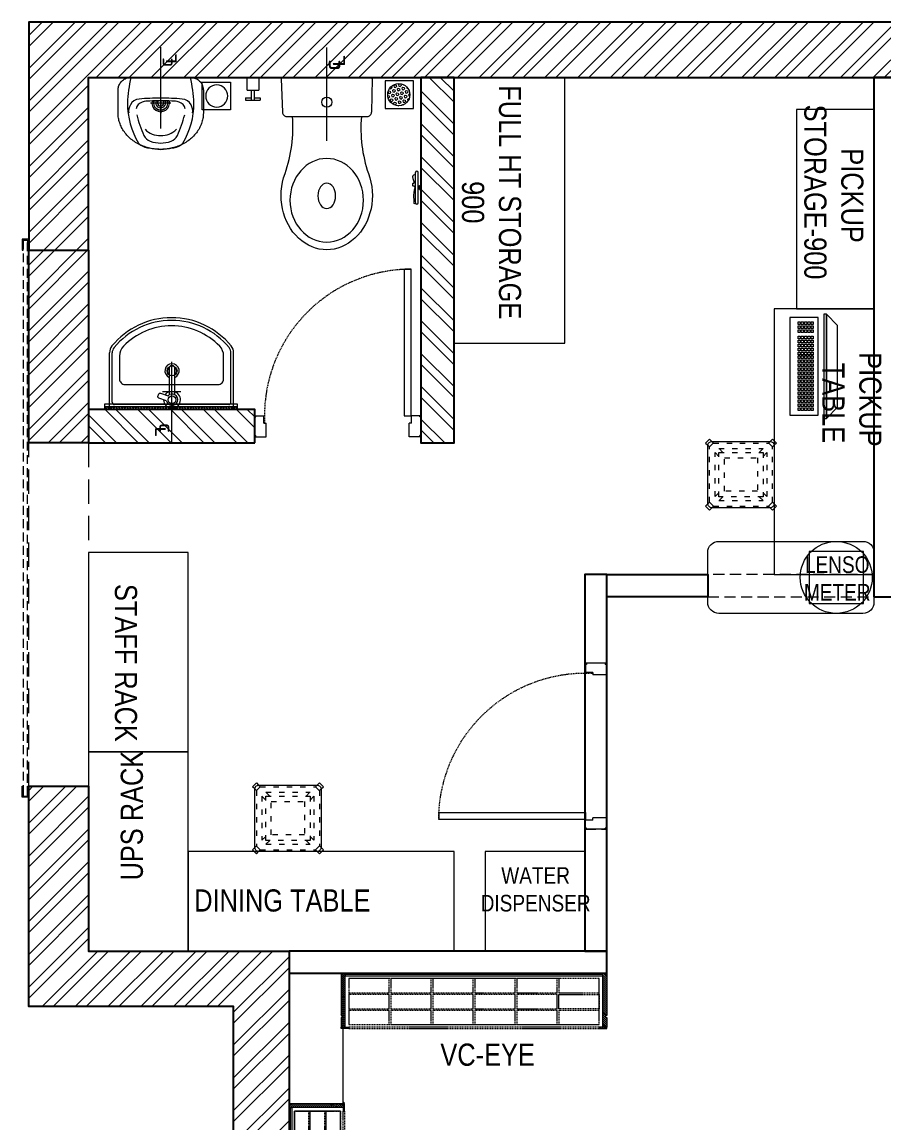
# Model space of a CAD drawing. Header units: millimetres. Extents: x 1319238 to 1329833, y 35232 to 45823.
# Drawn here: x 1319238 to 1323128, y 40852 to 45823 of the extents above; entities that cross this region are included whole.
import ezdxf

# ---------------------------------------------------------------- set-up
doc = ezdxf.new("R2010")
doc.units = ezdxf.units.MM
doc.header["$LTSCALE"] = 40
for name, pattern in [('a_p6_plan_L18$0$HIDDEN', [0.375, 0.25, -0.125]), ('ACAD_ISO03W100', [30, 12, -18]), ('CENTER', [2, 1.25, -0.25, 0.25, -0.25]), ('CONTINOUS', [0]), ('DOT2', [0.125, 0, -0.125]), ('HIDDEN', [9.525, 6.35, -3.175]), ('HIDDEN2', [0.1875, 0.125, -0.0625]), ('HIDDENX2', [0.75, 0.5, -0.25])]:
    doc.linetypes.add(name, pattern=pattern)
doc.layers.add('A-CARPET AREA', color=3, linetype='CONTINOUS', lineweight=0, true_color=0x0aff0a)
for name, color, linetype, lineweight in [('A-shutter', 8, 'Continuous', 18), ('beam', 90, 'Continuous', 9), ('centerline-toilets', 2, 'CENTER', 13), ('Door', 2, 'Continuous', 13), ('ele', 252, 'Continuous', 13), ('Fhitting', 152, 'Continuous', 30), ('LENS-CURTAIN', 5, 'a_p6_plan_L18$0$HIDDEN', 9), ('LENS-DOOR', 34, 'Continuous', 20), ('LENS-PARTITION', 21, 'Continuous', 25), ('LENS-TEXT', 31, 'Continuous', 5), ('LK-EQPMT', 3, 'Continuous', 18), ('LK-FF&E WALL', 1, 'Continuous', 9), ('LK-IT', 3, 'Continuous', 18), ('LN-ELEVATION-1', 81, 'Continuous', 13), ('LN-ELEVATION-2', 103, 'Continuous', 20), ('LN-ELEVATION-3', 125, 'a_p6_plan_L18$0$HIDDEN', 18), ('LN-ELEVATION-5', 167, 'Continuous', 5), ('LN-HATCH', 251, 'Continuous', 0), ('Mirror', 150, 'Continuous', 20), ('Panelling', 65, 'Continuous', 18), ('PARTITION', 22, 'Continuous', 30), ('PLANO-TXT', 252, 'Continuous', 5), ('rolling shutter', 1, 'Continuous', 5), ('Toilet', 5, 'Continuous', 9)]:
    doc.layers.add(name, color=color, linetype=linetype, lineweight=lineweight)
doc.layers.add('A-WALL', color=1, linetype='Continuous')
doc.styles.add('LK TXT', font='Gill Sans MT Condensed Regular.ttf')
doc.styles.get("Standard").update_dxf_attribs({"font": 'Gill Sans MT Condensed Regular.ttf', "height": 100})
pattern_1 = [(45, (7858558.917, 3503823.203), (-4.4901280605, 4.4901280605), [])]
pattern_2 = [(45, (7858054.0837, 3504049.203), (-4.4901280605, 4.4901280605), [])]

# ---------------------------------------------------------------- blocks, each defined once
blk = doc.blocks.new('*U49')
at = {"layer": 'LENS-DOOR'}
for p, q in [((547491.5, 1778573.8), (547491.5, 1779235.3)), ((547522.8, 1779235.3), (547491.5, 1779235.3)), ((547522.8, 1779235.3), (547522.8, 1778573.8)), ((547447.3, 1778568.6), (547452.5, 1778568.6)), ((547447.3, 1778484.1), (547447.3, 1778568.6)), ((547452.5, 1778573.8), (547488.9, 1778573.8)), ((547452.5, 1778568.6), (547452.5, 1778573.8)), ((547488.9, 1778539.9), (547488.9, 1778573.8)), ((547522.8, 1778573.8), (547491.5, 1778573.8)), ((548192.1, 1778573.8), (548155.6, 1778573.8)), ((548155.6, 1778539.9), (548155.6, 1778573.8)), ((548192.1, 1778568.6), (548192.1, 1778573.8)), ((548197.3, 1778568.6), (548192.1, 1778568.6)), ((548197.3, 1778484.1), (548197.3, 1778568.6)), ((547488.9, 1778539.9), (547499.3, 1778539.9)), ((547499.3, 1778478.9), (547499.3, 1778539.9)), ((548145.2, 1778478.9), (548145.2, 1778539.9)), ((548155.6, 1778539.9), (548145.2, 1778539.9)), ((547447.3, 1778484.1), (547452.5, 1778484.1)), ((547452.5, 1778478.9), (547452.5, 1778484.1)), ((547452.5, 1778478.9), (547499.3, 1778478.9)), ((548192.1, 1778478.9), (548145.2, 1778478.9)), ((548192.1, 1778478.9), (548192.1, 1778484.1)), ((548197.3, 1778484.1), (548192.1, 1778484.1))]:
    blk.add_line(p, q, dxfattribs=at)
at = {"layer": 'LENS-DOOR', "color": 7, "linetype": 'HIDDEN2', "extrusion": (0, 0, -1)}
blk.add_ellipse((547491.5, 1778573.8), major_axis=(661.5, 0), ratio=1, start_param=-1.570791, end_param=0.051209, dxfattribs=at)
blk = doc.blocks.new('WC-Pico')
at = {"layer": 'centerline-toilets', "linetype": 'HIDDEN', "ltscale": 10}
blk.add_line((0, -125.2), (0, 242.7), dxfattribs=at)
at = {"layer": 'Toilet'}
for p, q in [((-179.8, 119.8), (-174.6, -12.4)), ((174.8, 125), (-174.8, 125)), ((179.8, 119.8), (176.3, -12.4)), ((-157.8, -29.5), (159.5, -29.5))]:
    blk.add_line(p, q, dxfattribs=at)
blk.add_circle((0.2, 27.5), 20, dxfattribs=at)
for centre, radius, start, end in [((-174.8, 120), 5, 90, 182.0454), ((174.8, 120), 5, 357.9546, 90), ((-157.7, -12.7), 16.8, 179.1019, 269.6491), ((-678.1, -72.8), 544.8, 340.5196, 4.5617), ((678.5, -76.9), 543.8, 174.997, 199.0619), ((159.4, -12.7), 16.8, 270.3509, 0.8981)]:
    blk.add_arc(centre, radius, start, end, dxfattribs=at)
at = {"layer": 'Toilet', "extrusion": (0, 0, -1)}
blk.add_ellipse((0, -360), major_axis=(0, 165), ratio=0.878788, dxfattribs=at)
for centre, major_axis, ratio, start_param, end_param in [((0, -341.2), (0, 213.8), 0.842028, 7.436326, 11.41323), ((0, -342.6), (0, 50), 0.7, 1.570796326794896, 7.853981633974482)]:
    blk.add_ellipse(centre, major_axis=major_axis, ratio=ratio, start_param=start_param, end_param=end_param, dxfattribs=at)
at = {"layer": 'centerline-toilets', "linetype": 'DOT2', "insert": (31.4, 174.7), "char_height": 75, "width": 495.827, "attachment_point": 5, "rotation": 90}
blk.add_mtext('{\\fISOCPEUR|b0|i0|c0|p34;℄}', dxfattribs=at)
blk = doc.blocks.new('Spout')
at = {"layer": 'Toilet', "ltscale": 100}
for p, q in [((-288415.5, 321413.5), (-288415.5, 321459)), ((-288415.5, 321459), (-288365.5, 321459)), ((-288365.5, 321413.5), (-288365.5, 321459)), ((-288335.5, 321465), (-288325.5, 321465)), ((-288335.5, 321442.3), (-288335.5, 321465)), ((-288325.5, 321407.5), (-288325.5, 321465)), ((-288365.5, 321413.5), (-288415.5, 321413.5)), ((-288325.5, 321442.3), (-288365.5, 321442.3)), ((-288325.5, 321430.3), (-288365.5, 321430.3)), ((-288335.5, 321407.5), (-288335.5, 321430.3)), ((-288335.5, 321407.5), (-288325.5, 321407.5))]:
    blk.add_line(p, q, dxfattribs=at)
blk = doc.blocks.new('jALI')
at = {"layer": 'Toilet', "ltscale": 5}
h = blk.add_hatch(dxfattribs=at)
h.set_pattern_fill('HEX', color=256, scale=50, angle=135, double=1)
h.set_pattern_definition([(135, (-344825.863, 460708.187), (-7.65465545, -7.65465545), [6.25, -12.5]), (255, (-344825.863, 460708.187), (10.4564538, -2.80179835), [6.25, -12.5]), (195, (-344830.282, 460712.606), (2.80179835, -10.4564538), [6.25, -12.5])])
edge = h.paths.add_edge_path()
edge.add_arc((-393187.5, 163647.6), 50, -90, 270)
blk.add_lwpolyline([(-393249.5, 163581.9), (-393125.5, 163581.9), (-393125.5, 163709.4), (-393249.5, 163709.4)], close=True, dxfattribs=at)
blk.add_circle((-393187.5, 163647.6), 50, dxfattribs=at)
blk = doc.blocks.new('A$C42dc7abb')
at = {"layer": 'centerline-toilets', "linetype": 'HIDDEN', "ltscale": 10}
blk.add_line((-31.8, 69.7), (-31.8, 437.5), dxfattribs=at)
at = {"layer": 'Toilet', "ltscale": 100}
for p, q in [((-311.8, 275.7), (-311.8, 29.4)), ((-301.8, 285.7), (238.2, 285.7)), ((-299.8, 252.7), (-299.8, 29.4)), ((-289.8, 262.7), (226.2, 262.7)), ((236.2, 252.7), (236.2, 29.4)), ((248.2, 275.7), (248.2, 29.4)), ((-46.6, 219.2), (-46.4, 99.9)), ((-20.9, 99.9), (-21, 219.2))]:
    blk.add_line(p, q, dxfattribs=at)
blk.add_lwpolyline([(8.8, 204.5), (-72.9, 204.5)], dxfattribs=at)
blk.add_lwpolyline([(-8.7, 246.1), (25.9, 234.2, -0.414214), (29.6, 226.6), (25.7, 215.2, -0.414214), (18, 211.5), (-15.7, 223.1)], format="xyb", dxfattribs=at)
blk.add_lwpolyline([(-266.8, 43.7, 0.191896), (-249, -1, 0.420236), (185.4, -1, 0.191896), (203.2, 43.7), (203.2, 147.2, 0.414214), (178.2, 172.2), (-241.8, 172.2, 0.414214), (-266.8, 147.2)], format="xyb", close=True, dxfattribs=at)
for centre, radius in [((-33.8, 241.2), 17.5), ((-33.8, 111), 22.5)]:
    blk.add_circle(centre, radius, dxfattribs=at)
for centre, radius, start, end in [((-301.8, 275.7), 10, 90, 180), ((-289.8, 252.7), 10, 90, 180), ((226.2, 252.7), 10, 0, 90), ((238.2, 275.7), 10, 0, 90), ((-33.8, 110.7), 32.1, 113.0898, 66.246), ((-33.8, 111), 20.5, 128.0403, 237.2899), ((-33.8, 111), 20.5, 304.4733, 50.7332), ((-261.8, 29.4), 50, 180, 218.4461), ((-261.8, 29.4), 38, 180, 218.4461), ((-31.8, 218.5), 335.7, 219.313, 320.687), ((198.2, 29.4), 38, 321.5539, 0), ((198.2, 29.4), 50, 321.5539, 0), ((-31.8, 218.5), 347.7, 219.2826, 320.7174)]:
    blk.add_arc(centre, radius, start, end, dxfattribs=at)
for centre, major_axis, start_param, end_param in [((-33.8, 241.2), (0, 38.3), 4.720493, 9.081982), ((-33.8, 241.2), (-0.2, -25.6), 1.769108, 7.074098), ((-33.8, 241.2), (0, 38.3), 3.484555, 4.083576), ((-33.6, 99.9), (-9.04, 9.04), 0.785398, 3.926991)]:
    blk.add_ellipse(centre, major_axis=major_axis, ratio=1, start_param=start_param, end_param=end_param, dxfattribs=at)
at = {"layer": 'centerline-toilets', "linetype": 'DOT2', "insert": (1.5, 369.6), "char_height": 75, "width": 495.827, "attachment_point": 5, "rotation": 90}
blk.add_mtext('{\\fISOCPEUR|b0|i0|c0|p34;℄}', dxfattribs=at)
blk = doc.blocks.new('DLF-RSP-AR-CD-DWG-4DT-3113$0$X-TYPICAL TOILET UPPER FLOORS - 02$0$urinals')
at = {"layer": 'Toilet'}
for p, q in [((0, -15.6), (0, 8.3)), ((-46.1, -115), (46.1, -115)), ((0, -105.4), (0, -161.1))]:
    blk.add_line(p, q, dxfattribs=at)
blk.add_lwpolyline([(135, 0), (-135, 0, 0.036949), (-150, -116.2, 0.138094), (-99.8, -297.1, 0.221721), (-52, -317.9, 0.062656), (0, -325, 0.062656), (52, -317.9, 0.221721), (99.8, -297.1, 0.138094), (150, -116.2, 0.036949)], format="xyb", close=True, dxfattribs=at)
for centre, radius, start, end in [((-94.3, -144.9), 47.1, 93.3708, 154.4824), ((3.2, -1238.2), 1144.7, 90.1625, 95.0265), ((-3.2, -1238.2), 1144.7, 84.9735, 89.8375), ((94.3, -144.9), 47.1, 25.5176, 86.6292), ((-91, -152.7), 53.8, 148.4868, 188.6401), ((-71.4, -149.9), 40.2, 106.7016, 169.725), ((-50.5, -225.3), 118.5, 89.5454, 105.8857), ((-0.1, -996.2), 890.8, 89.9918, 93.182), ((0, -115), 40, 167.428, 12.572), ((0, -115), 33, 164.1814, 15.8186), ((0, -115), 32, 163.6049, 16.3951), ((0, -115), 22.6, 155.6653, 24.3347), ((0, -115), 14.7, 139.9109, 40.0891), ((0.1, -996.2), 890.8, 86.818, 90.0082), ((50.5, -225.3), 118.5, 74.1143, 90.4546), ((71.4, -149.9), 40.2, 10.275, 73.2984), ((91, -152.7), 53.8, 351.3599, 31.5132), ((413.9, -38.4), 538.2, 193.994, 204.5632), ((-413.9, -38.4), 538.2, 335.4368, 346.006), ((-1.6, -165.3), 97.6, 225, 270.9552), ((1.6, -165.3), 97.6, 269.0448, 315), ((-30.1, -241.3), 50, 204.5632, 250.4606), ((-1.5, -160.9), 135.4, 250.4606, 270.6492), ((1.5, -160.9), 135.4, 269.3508, 289.5394), ((30.1, -241.3), 50, 289.5394, 335.4368)]:
    blk.add_arc(centre, radius, start, end, dxfattribs=at)
blk.add_open_spline([(135, 0), (105.3, 0), (75.7, 0), (-13.3, 0), (-72.7, 0), (-132.7, 0), (-133.4, 0), (-134.3, 0), (-134.5, 0), (-134.7, 0), (-134.9, 0), (-135, 0), (-135, 0), (-135, 0), (-135, 0), (-135, 0), (-135, 0), (-135.1, 0), (-135.1, 0), (-135.2, 0), (-135.2, 0), (-135.3, 0), (-135.4, 0), (-135.7, 0), (-135.8, 0), (-136.4, 0), (-136.7, 0), (-137.7, -0.1), (-138.4, -0.1), (-140.5, -0.2), (-141.9, -0.4), (-146.2, -1), (-149, -1.7), (-154.8, -3.4), (-157.6, -4.5), (-163.1, -7.3), (-165.8, -8.9), (-171, -12.5), (-173.4, -14.6), (-177.9, -19.1), (-180, -21.5), (-183.6, -26.7), (-185.2, -29.4), (-188, -34.9), (-189.1, -37.8), (-190.8, -43.5), (-191.5, -46.3), (-192, -49.8), (-192.1, -50.5), (-192.3, -52.5), (-192.4, -53.8), (-192.5, -55.7), (-192.5, -56.2), (-192.5, -56.9), (-192.5, -57), (-192.5, -57.2), (-192.5, -57.3), (-192.5, -57.4), (-192.5, -57.4), (-192.5, -57.5), (-192.5, -57.5), (-192.5, -57.5), (-192.5, -57.6), (-192.5, -57.7), (-192.5, -57.8), (-192.5, -57.9), (-192.5, -58.1), (-192.5, -58.4), (-192.5, -58.6), (-192.5, -59.3), (-192.5, -59.7), (-192.5, -61), (-192.5, -61.9), (-192.5, -64.6), (-192.5, -66.4), (-192.5, -71.7), (-192.5, -75.2), (-192.5, -85.8), (-192.5, -92.9), (-192.5, -114.2), (-192.5, -128.4), (-192.5, -146.1), (-192.5, -144.6), (-192.5, -149.2), (-192.5, -150.3), (-192.5, -153.7), (-192.5, -156), (-192.5, -158.5), (-192.5, -158.8), (-192.5, -159.2), (-192.5, -159.4), (-192.5, -159.7), (-192.5, -159.8), (-192.5, -159.9), (-192.5, -160), (-192.5, -160), (-192.5, -160), (-192.5, -160.1), (-192.5, -160.1), (-192.5, -160.2), (-192.5, -160.3), (-192.5, -160.5), (-192.5, -160.6), (-192.5, -161), (-192.5, -161.2), (-192.5, -161.9), (-192.5, -162.4), (-192.4, -163.9), (-192.4, -164.9), (-192.3, -167.8), (-192.2, -169.8), (-191.7, -175.8), (-191.2, -179.9), (-189.3, -190.9), (-187.5, -198), (-182.8, -212.2), (-179.9, -219.2), (-172.8, -233.1), (-168.7, -239.9), (-159.3, -253), (-154, -259.4), (-142.4, -271.4), (-136, -277), (-122.6, -287.5), (-115.4, -292.3), (-100.5, -300.9), (-92.8, -304.8), (-76.9, -311.5), (-68.8, -314.3), (-52.5, -318.9), (-44.4, -320.7), (-28.1, -323.4), (-20, -324.2), (-9.4, -324.8), (-6.7, -324.9), (-2.5, -325), (-1, -325), (2, -325), (3.6, -325), (8.2, -324.9), (11.3, -324.7), (20.7, -324.1), (27, -323.5), (41.8, -321.2), (50.2, -319.5), (67, -314.9), (75.4, -312), (91.8, -305.3), (99.8, -301.4), (115.1, -292.5), (122.5, -287.5), (136.4, -276.8), (142.9, -270.9), (154.7, -258.5), (160.1, -252), (169.7, -238.4), (173.8, -231.3), (180.9, -217), (183.8, -209.7), (188.3, -195.1), (189.9, -187.8), (191.2, -179.3), (191.4, -178), (191.8, -174.1), (192.1, -171.5), (192.3, -167.9), (192.3, -166.9), (192.5, -164), (192.5, -162), (192.5, -160), (192.5, -159.9), (192.5, -159.8), (192.5, -159.7), (192.5, -159.5), (192.5, -159.4), (192.5, -159), (192.5, -158.8), (192.5, -158), (192.5, -157.5), (192.5, -155.9), (192.5, -154.9), (192.5, -151.8), (192.5, -149.7), (192.5, -143.5), (192.5, -144.3), (192.5, -131.9), (192.5, -123.6), (192.5, -98.8), (192.5, -82.2), (192.5, -64.8), (192.5, -64), (192.5, -61.5), (192.5, -59.9), (192.5, -58), (192.5, -57.8), (192.5, -57.5), (192.5, -57.5), (192.5, -57.4), (192.5, -57.4), (192.5, -57.4), (192.5, -57.3), (192.5, -57.2), (192.5, -57.2), (192.5, -57), (192.5, -56.8), (192.5, -56.4), (192.5, -56.1), (192.5, -55.3), (192.4, -54.7), (192.3, -53), (192.2, -51.9), (191.8, -48.4), (191.4, -46), (190, -40.4), (188.9, -37.2), (186.1, -30.8), (184.3, -27.7), (180.2, -21.8), (177.9, -19.1), (172.8, -14), (170, -11.7), (164, -7.7), (160.9, -6.1), (154.5, -3.3), (151.3, -2.3), (144.8, -0.7), (141.6, -0.3), (137.3, 0), (136.1, 0), (135, 0)], degree=3, knots=[0, 0, 0, 0, 0.329607, 0.329607, 0.988822, 0.988822, 0.996691, 0.996691, 0.998638, 0.998638, 0.99992, 0.99992, 1.000227, 1.000227, 1.000534, 1.000534, 1.001148, 1.001148, 1.002375, 1.002375, 1.00483, 1.00483, 1.009739, 1.009739, 1.019558, 1.019558, 1.039196, 1.039196, 1.078472, 1.078472, 1.157024, 1.157024, 1.314128, 1.314128, 1.471232, 1.471232, 1.628335, 1.628335, 1.785439, 1.785439, 1.942543, 1.942543, 2.099647, 2.099647, 2.256751, 2.256751, 2.413855, 2.413855, 2.450944, 2.450944, 2.525122, 2.525122, 2.556641, 2.556641, 2.563699, 2.563699, 2.567479, 2.567479, 2.57001, 2.57001, 2.570783, 2.570783, 2.572328, 2.572328, 2.573873, 2.573873, 2.576964, 2.576964, 2.583145, 2.583145, 2.595507, 2.595507, 2.620232, 2.620232, 2.669681, 2.669681, 2.76858, 2.76858, 2.966376, 2.966376, 3.36197, 3.36197, 3.45996, 3.45996, 3.491387, 3.491387, 3.554241, 3.554241, 3.562213, 3.562213, 3.566829, 3.566829, 3.570018, 3.570018, 3.570684, 3.570684, 3.571294, 3.571294, 3.571904, 3.571904, 3.573124, 3.573124, 3.575564, 3.575564, 3.580444, 3.580444, 3.590203, 3.590203, 3.609723, 3.609723, 3.648762, 3.648762, 3.72684, 3.72684, 3.861362, 3.861362, 3.995884, 3.995884, 4.130406, 4.130406, 4.264928, 4.264928, 4.39945, 4.39945, 4.533972, 4.533972, 4.668494, 4.668494, 4.803016, 4.803016, 4.937539, 4.937539, 5.072061, 5.072061, 5.118026, 5.118026, 5.144558, 5.144558, 5.17109, 5.17109, 5.224154, 5.224154, 5.330281, 5.330281, 5.468863, 5.468863, 5.607445, 5.607445, 5.746027, 5.746027, 5.884609, 5.884609, 6.023191, 6.023191, 6.161773, 6.161773, 6.300355, 6.300355, 6.438937, 6.438937, 6.577519, 6.577519, 6.602876, 6.602876, 6.653589, 6.653589, 6.673028, 6.673028, 6.711906, 6.711906, 6.713712, 6.713712, 6.715518, 6.715518, 6.719129, 6.719129, 6.726351, 6.726351, 6.740796, 6.740796, 6.769686, 6.769686, 6.827466, 6.827466, 6.943027, 6.943027, 7.174147, 7.174147, 7.636387, 7.636387, 7.659394, 7.659394, 7.705407, 7.705407, 7.71212, 7.71212, 7.713128, 7.713128, 7.714137, 7.714137, 7.716153, 7.716153, 7.720185, 7.720185, 7.728249, 7.728249, 7.744378, 7.744378, 7.776636, 7.776636, 7.841152, 7.841152, 7.970184, 7.970184, 8.14844, 8.14844, 8.326696, 8.326696, 8.504953, 8.504953, 8.683209, 8.683209, 8.861465, 8.861465, 9.039722, 9.039722, 9.217978, 9.217978, 9.283185, 9.283185, 9.283185, 9.283185], dxfattribs=at)
blk = doc.blocks.new('A$C2367ec3a')
at = {"layer": 'centerline-toilets', "linetype": 'HIDDEN', "ltscale": 10}
blk.add_line((219.1, 337.5), (587, 337.5), dxfattribs=at)
at = {"layer": 'Fhitting', "lineweight": 0, "ltscale": 0.5, "rotation": 270}
blk.add_blockref('DLF-RSP-AR-CD-DWG-4DT-3113$0$X-TYPICAL TOILET UPPER FLOORS - 02$0$urinals', (450, 337.5), dxfattribs=at)
at = {"layer": 'Fhitting', "lineweight": 0, "ltscale": 0.5, "xscale": -1, "rotation": 180}
blk.add_blockref('jALI', (393553.5, 163731.9), dxfattribs=at)
at = {"layer": 'centerline-toilets', "linetype": 'DOT2', "insert": (519, 306.1), "char_height": 75, "width": 495.827, "attachment_point": 5}
blk.add_mtext('{\\fISOCPEUR|b0|i0|c0|p34;℄}', dxfattribs=at)
blk = doc.blocks.new('towel ring')
at = {"layer": 'Toilet'}
for p, q in [((-173588.7, -1172534.8, 184141.9), (-173726.7, -1172534.8, 184141.9)), ((-173666.7, -1172528.8, 184141.9), (-173666.7, -1172522.8, 184141.9)), ((-173648.7, -1172522.8, 184141.9), (-173666.7, -1172522.8, 184141.9)), ((-173648.7, -1172528.8, 184141.9), (-173666.7, -1172528.8, 184141.9)), ((-173663.7, -1172528.8, 184141.9), (-173663.7, -1172534.8, 184141.9)), ((-173651.7, -1172528.8, 184141.9), (-173651.7, -1172534.8, 184141.9)), ((-173648.7, -1172528.8, 184141.9), (-173648.7, -1172522.8, 184141.9)), ((-173588.7, -1172546.8, 184141.9), (-173726.7, -1172546.8, 184141.9))]:
    blk.add_line(p, q, dxfattribs=at)
for centre, start, end in [((-173726.7, -1172540.8, 184141.9), 90, 270), ((-173588.7, -1172540.8, 184141.9), 270, 90)]:
    blk.add_arc(centre, 6, start, end, dxfattribs=at)
blk.add_open_spline([(-173714.6, -1172546.8, 184141.9), (-173715.1, -1172550.5, 184141.9), (-173716.6, -1172563.3, 184141.9), (-173696.3, -1172558.6, 184141.9), (-173675.8, -1172552, 184141.9), (-173677.6, -1172562, 184141.9), (-173664.3, -1172561.7, 184141.9), (-173668.4, -1172544.9, 184141.9), (-173623.5, -1172562.7, 184141.9), (-173609, -1172552.1, 184141.9), (-173585.4, -1172556.7, 184141.9), (-173586.8, -1172550.4, 184141.9), (-173587.6, -1172546.8, 184141.9)], degree=3, knots=[0, 0, 0, 0, 9.744972, 33.823887, 47.583551, 49.497915, 60.560502, 63.822284, 93.508019, 135.756925, 141.904352, 150.301906, 150.301906, 150.301906, 150.301906], dxfattribs=at)
blk = doc.blocks.new('*U51')
at = {"layer": 'A-shutter', "color": 5, "ltscale": 10}
for points in [[(41034205.1, -1561539.2), (41034205.1, -1561544.2), (41034160.1, -1561544.2), (41034160.1, -1561564.2), (41034205.1, -1561564.2), (41034205.1, -1561569.2), (41034155.1, -1561569.2), (41034155.1, -1561539.2)], [(41036625.1, -1561539.2), (41036625.1, -1561544.2), (41036670.1, -1561544.2), (41036670.1, -1561564.2), (41036625.1, -1561564.2), (41036625.1, -1561569.2), (41036675.1, -1561569.2), (41036675.1, -1561539.2)]]:
    blk.add_lwpolyline(points, close=True, dxfattribs=at)
at = {"layer": 'A-shutter', "color": 5, "linetype": 'HIDDENX2', "ltscale": 2, "true_color": 0x0505ff}
blk.add_lwpolyline([(41034160.1, -1561544.2), (41034160.1, -1561564.2), (41036670.1, -1561564.2), (41036670.1, -1561544.2)], close=True, dxfattribs=at)
blk = doc.blocks.new('A$Cdd6ceb42')
at = {"layer": 'LN-HATCH'}
h = blk.add_hatch(dxfattribs=at)
h.set_pattern_fill('ANSI32', color=256, scale=11, angle=180)
h.set_pattern_definition([(225, (-1439691.43, -47000.38), (74.087113, -74.087113), []), (225, (-1439740.82, -47000.38), (74.087113, -74.087113), [])])
h.paths.add_polyline_path([(0, -8920), (0, 0), (-3450, 0), (-3450, -250), (-240, -250), (-240, -8920)])
h.paths.add_polyline_path([(-3730, 0), (-4900, 0), (-4900, 645), (-10565, 645), (-10565, -385), (-10295, -385), (-10295, 395), (-5150, 395), (-5150, -250), (-3730, -250)])
h.paths.add_polyline_path([(-10295, -1255), (-10565, -1255), (-10565, -385), (-10295, -385)])
h.paths.add_polyline_path([(-10295, -2805), (-10295, -3550), (-9390, -3550), (-9390, -7060), (-9030, -7060), (-9030, -8980), (-9169.1, -8980), (-9169.1, -7310), (-9640, -7310), (-9640, -3800), (-10565, -3800), (-10565, -2805)])
h.paths.add_polyline_path([(-9039.1, -9389), (-9169.1, -9389), (-9169.1, -9234), (-9039.1, -9234)])
h.paths.add_polyline_path([(-250, -9160), (0, -9160), (0, -9450), (-250, -9450)])
h = blk.add_hatch(dxfattribs=at)
h.set_pattern_fill('ANSI32', color=256, scale=11, angle=90)
h.set_pattern_definition([(135, (-55585.77, 1429791.43), (-74.087113, -74.087113), []), (135, (-55585.77, 1429840.82), (-74.087113, -74.087113), [])])
h.paths.add_polyline_path([(-9545, -1255), (-9545, -1105), (-10295, -1105), (-10295, -1255)])
h.paths.add_polyline_path([(-8795, 395), (-8795, -1255), (-8645, -1255), (-8645, 395)])
at = {"layer": 'PARTITION', "lineweight": 9}
h = blk.add_hatch(dxfattribs=at)
h.set_pattern_fill('ANSI38', color=256, scale=70, angle=810, style=0, double=1)
h.set_pattern_definition([(135, (-9174.749, -1093.675), (-6.187184, -6.187184), []), (225, (-9174.749, -1093.675), (-6.187184, -18.56155), [21.875, -13.125])])
h.paths.add_polyline_path([(-10222.1, -1105), (-9621.9, -1105), (-9621.9, -1093), (-10222.1, -1093)])
at = {"layer": 'A-WALL'}
for points in [[(-3730, 0), (-4900, 0), (-4900, 645), (-10565, 645), (-10565, -385), (-10295, -385), (-10295, 395), (-5150, 395), (-5150, -250), (-3730, -250)], [(-8795, 395), (-8795, -1255), (-8645, -1255), (-8645, 395)], [(-10295, -1255), (-10565, -1255), (-10565, -385), (-10295, -385)], [(-9545, -1255), (-9545, -1105), (-10295, -1105), (-10295, -1255)], [(-10295, -2805), (-10295, -3550), (-9390, -3550), (-9390, -7060), (-9030, -7060), (-9030, -8980), (-9169.1, -8980), (-9169.1, -7310), (-9640, -7310), (-9640, -3800), (-10565, -3800), (-10565, -2805)]]:
    blk.add_lwpolyline(points, close=True, dxfattribs=at)
at = {"layer": 'beam', "linetype": 'a_p6_plan_L18$0$HIDDEN', "lineweight": 5, "ltscale": 11}
blk.add_lwpolyline([(-10295, -2805), (-10565, -2805), (-10565, -1255), (-10295, -1255)], close=True, dxfattribs=at)
at = {"layer": 'Mirror', "ltscale": 0.5}
blk.add_lwpolyline([(-9621.9, -1093), (-9621.9, -1081), (-10222.1, -1081), (-10222.1, -1093)], close=True, dxfattribs=at)
at = {"layer": 'Panelling', "lineweight": 9}
blk.add_lwpolyline([(-9621.9, -1105), (-9621.9, -1093), (-10222.1, -1093), (-10222.1, -1105)], close=True, dxfattribs=at)
at = {"layer": 'Door', "xscale": -1}
blk.add_blockref('*U49', (538652.3, -1779706.4), dxfattribs=at)
at = {"layer": 'ele', "color": 0, "lineweight": -2, "rotation": 90.00000000000003}
blk.add_blockref('A$C2367ec3a', (-9631.7, -55), dxfattribs=at)
at = {"layer": 'Fhitting', "lineweight": 0, "ltscale": 0.5, "xscale": 1.144356527365744, "yscale": 1.144356527365744, "zscale": 1.144356527365744}
blk.add_blockref('WC-Pico', (-9219.8, 252), dxfattribs=at)
at = {"layer": 'Fhitting', "lineweight": 0, "ltscale": 0.5, "xscale": 1.144356527365744, "yscale": 1.144356527365744, "zscale": 1.144356527365744, "rotation": 270}
blk.add_blockref('Spout', (-377390.7, -329655.2), dxfattribs=at)
at = {"layer": 'Fhitting', "lineweight": 0, "ltscale": 0.5}
for name, p, rotation in [('jALI', (154753.1, 393504.2), 90.00000000000003), ('A$C42dc7abb', (-9951.8, -819.3), 180)]:
    blk.add_blockref(name, p, dxfattribs=dict(at, rotation=rotation))
at = {"layer": 'Fhitting', "rotation": 270}
blk.add_blockref('towel ring', (1163727.8, -173760.6, -184141.9), dxfattribs=at)
at = {"layer": 'rolling shutter', "color": 2, "rotation": 89.99999999999999}
blk.add_blockref('*U51', (-1572134.2, -41037010.1), dxfattribs=at)
blk = doc.blocks.new('CLENS 600 TYPE 6')
at = {"layer": 'LN-ELEVATION-1', "ltscale": 0.5}
blk.add_lwpolyline([(130, -225), (-130, -225, -0.414214), (-150, -205), (-150, 55, -0.414214), (-130, 75), (130, 75, -0.414214), (150, 55), (150, -205, -0.414214)], format="xyb", close=True, dxfattribs=at)
at = {"layer": 'LN-ELEVATION-3', "linetype": 'ACAD_ISO03W100', "ltscale": 0.05}
for p, q in [((-82.3, 25), (-124.7, 67.4)), ((124.7, 67.4), (-124.7, 67.4)), ((82.3, 25), (124.7, 67.4)), ((-100, 7.3), (-142.4, 49.7)), ((-142.4, -199.7), (-142.4, 49.7)), ((-117.4, -174.7), (-117.4, 24.7)), ((99.7, 42.4), (-99.7, 42.4)), ((100, 7.3), (142.4, 49.7)), ((117.4, -174.7), (117.4, 24.7)), ((142.4, -199.7), (142.4, 49.7)), ((-100, -157.3), (-142.4, -199.7)), ((-82.3, -175), (-124.7, -217.4)), ((99.7, -192.4), (-99.7, -192.4)), ((82.3, -175), (124.7, -217.4)), ((100, -157.3), (142.4, -199.7)), ((124.7, -217.4), (-124.7, -217.4))]:
    blk.add_line(p, q, dxfattribs=at)
for points in [[(-132.2, 74.9), (-124.7, 67.4), (-142.4, 49.7), (-149.9, 57.2)], [(132.2, 74.9), (124.7, 67.4), (142.4, 49.7), (149.9, 57.2)], [(-132.2, -224.9), (-124.7, -217.4), (-142.4, -199.7), (-149.9, -207.2)], [(132.2, -224.9), (124.7, -217.4), (142.4, -199.7), (149.9, -207.2)]]:
    blk.add_lwpolyline(points, dxfattribs=at)
for points in [[(100, -175), (-100, -175), (-100, 25), (100, 25)], [(75, -150), (-75, -150), (-75, 0), (75, 0)]]:
    blk.add_lwpolyline(points, close=True, dxfattribs=at)
at = {"layer": 'LN-ELEVATION-5', "ltscale": 0.5}
for points in [[(-149.9, 57.2), (-160.1, 67.4), (-142.4, 85.1), (-132.2, 74.9)], [(149.9, 57.2), (160.1, 67.4), (142.4, 85.1), (132.2, 74.9)], [(-149.9, -207.2), (-160.1, -217.4), (-142.4, -235.1), (-132.2, -224.9)], [(149.9, -207.2), (160.1, -217.4), (142.4, -235.1), (132.2, -224.9)]]:
    blk.add_lwpolyline(points, dxfattribs=at)
blk = doc.blocks.new('*U42')
at = {"layer": 'LK-EQPMT', "ltscale": 12}
blk.add_lwpolyline([(6, 4.9), (-6, 4.9), (-6, -4.9), (6, -4.9)], close=True, dxfattribs=at)
blk = doc.blocks.new('*U43')
at = {"color": 0, "linetype": 'ByBlock', "lineweight": -2, "transparency": 16777216}
for p in [(0, 0), (18, 0), (35.9, 0), (53.9, 0), (71.8, 0), (89.8, 0), (107.8, 0), (125.7, 0), (143.7, 0), (161.6, 0), (179.6, 0), (197.6, 0), (215.5, 0), (233.5, 0), (251.4, 0), (269.4, 0), (287.4, 0), (305.3, 0), (323.3, 0), (0, -14.7), (0, -29.5), (0, -44.2), (18, -14.7), (18, -29.5), (18, -44.2), (35.9, -14.7), (35.9, -29.5), (35.9, -44.2), (53.9, -14.7), (53.9, -29.5), (53.9, -44.2), (71.8, -14.7), (71.8, -29.5), (71.8, -44.2), (89.8, -14.7), (89.8, -29.5), (89.8, -44.2), (107.8, -14.7), (107.8, -29.5), (107.8, -44.2), (125.7, -14.7), (125.7, -29.5), (125.7, -44.2), (143.7, -14.7), (143.7, -29.5), (143.7, -44.2), (161.6, -14.7), (161.6, -29.5), (161.6, -44.2), (179.6, -14.7), (179.6, -29.5), (179.6, -44.2), (197.6, -14.7), (197.6, -29.5), (197.6, -44.2), (215.5, -14.7), (215.5, -29.5), (215.5, -44.2), (233.5, -14.7), (233.5, -29.5), (233.5, -44.2), (251.4, -14.7), (251.4, -29.5), (251.4, -44.2), (269.4, -14.7), (269.4, -29.5), (269.4, -44.2), (287.4, -14.7), (287.4, -29.5), (287.4, -44.2), (305.3, -14.7), (305.3, -29.5), (305.3, -44.2), (323.3, -14.7), (323.3, -29.5), (323.3, -44.2), (0, -59), (18, -59), (35.9, -59), (53.9, -59), (71.8, -59), (89.8, -59), (107.8, -59), (125.7, -59), (143.7, -59), (161.6, -59), (179.6, -59), (197.6, -59), (215.5, -59), (233.5, -59), (251.4, -59), (269.4, -59), (287.4, -59), (305.3, -59), (323.3, -59)]:
    blk.add_blockref('*U42', p, dxfattribs=at)
blk = doc.blocks.new('*U40')
at = {"layer": 'LK-EQPMT', "ltscale": 12}
blk.add_lwpolyline([(6, 4.9), (-6, 4.9), (-6, -4.9), (6, -4.9)], close=True, dxfattribs=at)
blk = doc.blocks.new('*U41')
at = {"color": 0, "linetype": 'ByBlock', "lineweight": -2, "transparency": 16777216}
for p in [(0, 0), (18, 0), (35.9, 0), (0, -14.7), (0, -29.5), (0, -44.2), (18, -14.7), (18, -29.5), (18, -44.2), (35.9, -14.7), (35.9, -29.5), (35.9, -44.2), (0, -59), (18, -59), (35.9, -59)]:
    blk.add_blockref('*U40', p, dxfattribs=at)
blk = doc.blocks.new('KEYBOARD')
at = {"ltscale": 12}
blk.add_lwpolyline([(8, 0), (8, 129.1), (448, 129.1), (448, 0)], close=True, dxfattribs=at)
for name, p in [('*U43', (35.2, 101.6)), ('*U41', (386.6, 101.6))]:
    blk.add_blockref(name, p)
blk = doc.blocks.new('A$C1b67bf34')
at = {"layer": 'LN-ELEVATION-2', "ltscale": 0.5}
for points in [[(470, 50), (0, 50), (0, 62), (470, 62)], [(420, 0), (50, 0), (0, 50), (470, 50)]]:
    blk.add_lwpolyline(points, close=True, dxfattribs=at)
blk = doc.blocks.new('VC 1010')
at = {"layer": 'LN-HATCH', "ltscale": 0.5}
h = blk.add_hatch(dxfattribs=at)
h.set_pattern_fill('ANSI31', color=256, scale=2)
h.set_pattern_definition([(45, (3761554.586, 1795022.936), (-4.490128061, 4.490128061), [])])
h.paths.add_polyline_path([(-505.2, 24), (-505.2, -166), (-499.2, -166), (-499.2, -176), (-505.2, -176), (-505.2, -220), (-487.2, -220), (-487.2, 24)])
h = blk.add_hatch(dxfattribs=at)
h.set_pattern_fill('ANSI31', color=256, scale=2)
h.set_pattern_definition(pattern_1)
h.paths.add_polyline_path([(504.8, 24), (504.8, -166), (498.8, -166), (498.8, -176), (504.8, -176), (504.8, -220), (486.8, -220), (486.8, 24)])
h = blk.add_hatch(dxfattribs=at)
h.set_pattern_fill('ANSI31', color=256, scale=2)
h.set_pattern_definition([(45, (7858741.917, 3503823.203), (-4.4901280605, 4.4901280605), [])])
h.paths.add_polyline_path([(-470.2, -220), (-470.2, -226), (-505.2, -226), (-505.2, -220)])
h = blk.add_hatch(dxfattribs=at)
h.set_pattern_fill('ANSI31', color=256, scale=2)
h.set_pattern_definition(pattern_1)
h.paths.add_polyline_path([(476.8, -220), (476.8, -226), (511.8, -226), (511.8, -220)])
at = {"layer": 'LN-ELEVATION-1', "ltscale": 0.5}
for points in [[(-505.2, 24), (-505.2, -166), (-499.2, -166), (-499.2, -176), (-505.2, -176), (-505.2, -220), (-487.2, -220), (-487.2, 24)], [(486.8, 12), (-487.2, 12), (-487.2, 18), (486.8, 18)], [(504.8, 24), (504.8, -166), (498.8, -166), (498.8, -176), (504.8, -176), (504.8, -220), (486.8, -220), (486.8, 24)], [(-470.2, -220), (-470.2, -226), (-505.2, -226), (-505.2, -220)], [(469.8, -220), (469.8, -226), (504.8, -226), (504.8, -220)]]:
    blk.add_lwpolyline(points, close=True, dxfattribs=at)
at = {"layer": 'LN-ELEVATION-2', "ltscale": 0.5}
blk.add_lwpolyline([(470.2, 0), (-470.2, 0), (-470.2, -208), (470.2, -208)], close=True, dxfattribs=at)
at = {"layer": 'LN-ELEVATION-3', "ltscale": 0.5}
for p, q in [((-487.2, 24), (486.8, 24)), ((-470.2, -220), (469.8, -220)), ((469.8, -226), (-470.2, -226))]:
    blk.add_line(p, q, dxfattribs=at)
for points in [[(-470.2, 0), (-288.5, 0), (-288.5, -64), (-470.2, -64)], [(-280.5, 0), (-98.8, 0), (-98.8, -64), (-280.5, -64)], [(-90.8, 0), (90.8, 0), (90.8, -64), (-90.8, -64)], [(98.8, 0), (280.5, 0), (280.5, -64), (98.8, -64)], [(288.5, 0), (470.2, 0), (470.2, -64), (288.5, -64)], [(-470.2, -136), (-288.5, -136), (-288.5, -72), (-470.2, -72)], [(-280.5, -72), (-98.8, -72), (-98.8, -136), (-280.5, -136)], [(-90.8, -72), (90.8, -72), (90.8, -136), (-90.8, -136)], [(98.8, -72), (280.5, -72), (280.5, -136), (98.8, -136)], [(288.5, -72), (470.2, -72), (470.2, -136), (288.5, -136)], [(-470.2, -144), (-288.5, -144), (-288.5, -208), (-470.2, -208)], [(-280.5, -144), (-98.8, -144), (-98.8, -208), (-280.5, -208)], [(-90.8, -144), (90.8, -144), (90.8, -208), (-90.8, -208)], [(98.8, -144), (280.5, -144), (280.5, -208), (98.8, -208)], [(288.5, -144), (470.2, -144), (470.2, -208), (288.5, -208)]]:
    blk.add_lwpolyline(points, close=True, dxfattribs=at)
blk = doc.blocks.new('VC 1200')
at = {"layer": 'LN-HATCH', "ltscale": 0.5}
h = blk.add_hatch(dxfattribs=at)
h.set_pattern_fill('ANSI31', color=256, scale=2)
h.set_pattern_definition([(45, (3760859.753, 1795248.936), (-4.490128061, 4.490128061), [])])
h.paths.add_polyline_path([(-1200, 250), (-1200, 60), (-1194, 60), (-1194, 50), (-1200, 50), (-1200, 6), (-1182, 6), (-1182, 250)])
h = blk.add_hatch(dxfattribs=at)
h.set_pattern_fill('ANSI31', color=256, scale=2)
h.set_pattern_definition(pattern_2)
h.paths.add_polyline_path([(0, 250), (0, 60), (-6, 60), (-6, 50), (0, 50), (0, 6), (-18, 6), (-18, 250)])
h = blk.add_hatch(dxfattribs=at)
h.set_pattern_fill('ANSI31', color=256, scale=2)
h.set_pattern_definition([(45, (7858047.0837, 3504049.203), (-4.4901280605, 4.4901280605), [])])
h.paths.add_polyline_path([(-1165, 6), (-1165, 0), (-1200, 0), (-1200, 6)])
h = blk.add_hatch(dxfattribs=at)
h.set_pattern_fill('ANSI31', color=256, scale=2)
h.set_pattern_definition(pattern_2)
h.paths.add_polyline_path([(-28, 6), (-28, 0), (0, 0), (0, 6)])
at = {"layer": 'LN-ELEVATION-1', "ltscale": 0.5}
for points in [[(-1200, 250), (-1200, 60), (-1194, 60), (-1194, 50), (-1200, 50), (-1200, 6), (-1182, 6), (-1182, 250)], [(0, 250), (0, 60), (-6, 60), (-6, 50), (0, 50), (0, 6), (-18, 6), (-18, 250)], [(-18, 238), (-1182, 238), (-1182, 244), (-18, 244)], [(-1165, 6), (-1165, 0), (-1200, 0), (-1200, 6)], [(-35, 6), (-35, 0), (0, 0), (0, 6)]]:
    blk.add_lwpolyline(points, close=True, dxfattribs=at)
at = {"layer": 'LN-ELEVATION-3', "ltscale": 0.5}
for p, q in [((-1182, 250), (-18, 250)), ((-1165, 6), (-35, 6)), ((-35, 0), (-1165, 0))]:
    blk.add_line(p, q, dxfattribs=at)
for points in [[(-1165, 226), (-35, 226), (-35, 18), (-1165, 18)], [(-1165, 226), (-983.3, 226), (-983.3, 162), (-1165, 162)], [(-975.3, 226), (-793.7, 226), (-793.7, 162), (-975.3, 162)], [(-785.7, 226), (-604, 226), (-604, 162), (-785.7, 162)], [(-596, 226), (-414.3, 226), (-414.3, 162), (-596, 162)], [(-406.3, 226), (-224.7, 226), (-224.7, 162), (-406.3, 162)], [(-216.7, 226), (-35, 226), (-35, 162), (-216.7, 162)], [(-1165, 90), (-983.3, 90), (-983.3, 154), (-1165, 154)], [(-975.3, 154), (-793.7, 154), (-793.7, 90), (-975.3, 90)], [(-785.7, 154), (-604, 154), (-604, 90), (-785.7, 90)], [(-596, 154), (-414.3, 154), (-414.3, 90), (-596, 90)], [(-406.3, 154), (-224.7, 154), (-224.7, 90), (-406.3, 90)], [(-216.7, 154), (-35, 154), (-35, 90), (-216.7, 90)], [(-1165, 82), (-983.3, 82), (-983.3, 18), (-1165, 18)], [(-975.3, 82), (-793.7, 82), (-793.7, 18), (-975.3, 18)], [(-785.7, 82), (-604, 82), (-604, 18), (-785.7, 18)], [(-596, 82), (-414.3, 82), (-414.3, 18), (-596, 18)], [(-406.3, 82), (-224.7, 82), (-224.7, 18), (-406.3, 18)], [(-216.7, 82), (-35, 82), (-35, 18), (-216.7, 18)]]:
    blk.add_lwpolyline(points, close=True, dxfattribs=at)

msp = doc.modelspace()

# ---------------------------------------------------------------- linework, layer by layer
at = {"layer": 'A-CARPET AREA'}
msp.add_lwpolyline([(1320687.1, 41527.8), (1320443.1, 41527.8), (1320443.1, 40940.3), (1320687.1, 40940.3)], close=True, dxfattribs=at)
at = {"layer": 'LENS-CURTAIN', "ltscale": 5}
for points in [[(1322333.1, 43227.8), (1323083.1, 43227.8), (1323083.1, 43327.8), (1322333.1, 43327.8)], [(1323083.1, 43327.8), (1322333.1, 43327.8), (1322333.1, 43227.8), (1323083.1, 43227.8)], [(1321778.1, 42927.8), (1321778.1, 42177.8), (1321878.1, 42177.8), (1321878.1, 42927.8)]]:
    msp.add_lwpolyline(points, close=True, dxfattribs=at)
at = {"layer": 'LENS-PARTITION'}
for points in [[(1323083.1, 43227.8), (1323183.1, 43227.8), (1323183.1, 45572.8), (1323083.1, 45572.8)], [(1321878.1, 41627.8), (1321878.1, 43327.8), (1321778.1, 43327.8), (1321778.1, 41627.8)], [(1322333.1, 43227.8), (1321878.1, 43227.8), (1321878.1, 43327.8), (1322333.1, 43327.8)], [(1321878.1, 41627.8), (1320443.1, 41627.8), (1320443.1, 41527.8), (1321878.1, 41527.8)]]:
    msp.add_lwpolyline(points, close=True, dxfattribs=at)
at = {"layer": 'LK-EQPMT'}
msp.add_lwpolyline([(1323036, 43197.8), (1323036, 43432.8), (1322790, 43432.8), (1322790, 43197.8)], close=True, dxfattribs=at)
at = {"layer": 'LK-FF&E WALL'}
for points in [[(1321188.1, 44372.8), (1321688.1, 44372.8), (1321688.1, 45572.8), (1321188.1, 45572.8)], [(1322733.1, 44527.8), (1323083.1, 44527.8), (1323083.1, 45427.8), (1322733.1, 45427.8)], [(1323083.1, 43327.8), (1323083.1, 44527.8), (1322633.1, 44527.8), (1322633.1, 43327.8)], [(1319538.1, 42527.8), (1319988.1, 42527.8), (1319988.1, 43427.8), (1319538.1, 43427.8)], [(1322333.1, 43227.8), (1322333.1, 43327.8), (1322333.1, 43327.8), (1322333.1, 43227.8)], [(1319538.1, 42527.8), (1319538.1, 41627.8), (1319988.1, 41627.8), (1319988.1, 42527.8)], [(1319988.1, 41627.8), (1321188.1, 41627.8), (1321188.1, 42077.8), (1319988.1, 42077.8)], [(1321328.1, 41627.8), (1321778.1, 41627.8), (1321778.1, 42077.8), (1321328.1, 42077.8)]]:
    msp.add_lwpolyline(points, close=True, dxfattribs=at)
msp.add_lwpolyline([(1322333.1, 43202.8), (1322333.1, 43427.8, -0.414214), (1322383.1, 43477.8), (1323033.1, 43477.8, -0.414214), (1323083.1, 43427.8), (1323083.1, 43202.8, -0.414214), (1323033.1, 43152.8), (1322383.1, 43152.8, -0.414214)], format="xyb", close=True, dxfattribs=at)
msp.add_circle((1322913, 43315.3), 162.5, dxfattribs=at)

# ---------------------------------------------------------------- block references
at = {"layer": 'A-CARPET AREA'}
msp.add_blockref('A$Cdd6ceb42', (1329833.1, 45177.8), dxfattribs=at)
at = {"layer": 'LENS-DOOR', "rotation": 90.00000000000003}
msp.add_blockref('*U49', (3100354.4, -505269.5), dxfattribs=at)
at = {"layer": 'LK-FF&E WALL'}
for name, p, rotation in [('CLENS 600 TYPE 6', (1322558.1, 43779.5), 269.9999999999999), ('CLENS 600 TYPE 6', (1320438.1, 42152.8), 179.9999999999999), ('VC 1010', (1320467.1, 40435.5), 90.00000000000003)]:
    msp.add_blockref(name, p, dxfattribs=dict(at, rotation=rotation))
at = {"layer": 'LK-FF&E WALL', "xscale": -1}
msp.add_blockref('VC 1200', (1320678.1, 41277.8), dxfattribs=at)
at = {"layer": 'LK-IT', "xscale": -1, "rotation": 90}
msp.add_blockref('A$C1b67bf34', (1322919, 44503.2), dxfattribs=at)
at = {"layer": 'LK-IT', "ltscale": 0.5, "xscale": -1, "rotation": 270}
msp.add_blockref('KEYBOARD', (1322702.7, 44040.2), dxfattribs=at)

# ---------------------------------------------------------------- texts
at = {"layer": 'LENS-TEXT', "color": 0, "linetype": 'Continuous', "ltscale": 3, "char_height": 100, "attachment_point": 5, "style": 'LK TXT'}
for s, width, insert, rotation in [('FULL HT STORAGE\\P900', 1099.487, (1321356.5, 45008.8), 270), (' PICKUP STORAGE-900', 1099.487, (1322901.5, 45055.2), 270), ('PICKUP  TABLE  ', 783.964, (1322983.7, 44102.7), 270), ('STAFF RACK', 1099.487, (1319706.5, 42929.1), 270), ('UPS RACK', 1099.487, (1319734.3, 42239.6), 90)]:
    msp.add_mtext_dynamic_manual_height_columns(s, width=width, gutter_width=1, heights=[0], dxfattribs=dict(at, insert=insert, rotation=rotation))
at = {"layer": 'LENS-TEXT', "color": 0, "linetype": 'Continuous', "ltscale": 3, "attachment_point": 5, "style": 'LK TXT'}
for s, width, gutter_width, insert, char_height in [('LENSO\\PMETER', 353.056, 0.5, (1322917.3, 43310.4), 75), ('WATER \\PDISPENSER', 264.162, 0.75, (1321556.1, 41906.3), 75), ('DINING TABLE', 783.964, 1, (1320413.1, 41855.8), 100)]:
    msp.add_mtext_dynamic_manual_height_columns(s, width=width, gutter_width=gutter_width, heights=[0], dxfattribs=dict(at, insert=insert, char_height=char_height))
at = {"layer": 'PLANO-TXT', "linetype": 'Continuous', "ltscale": 3, "insert": (1321339.5, 41159.6), "char_height": 100, "width": 244.677, "attachment_point": 5, "style": 'LK TXT'}
msp.add_mtext('VC-EYE', dxfattribs=at)

doc.saveas('drawing.dxf')
